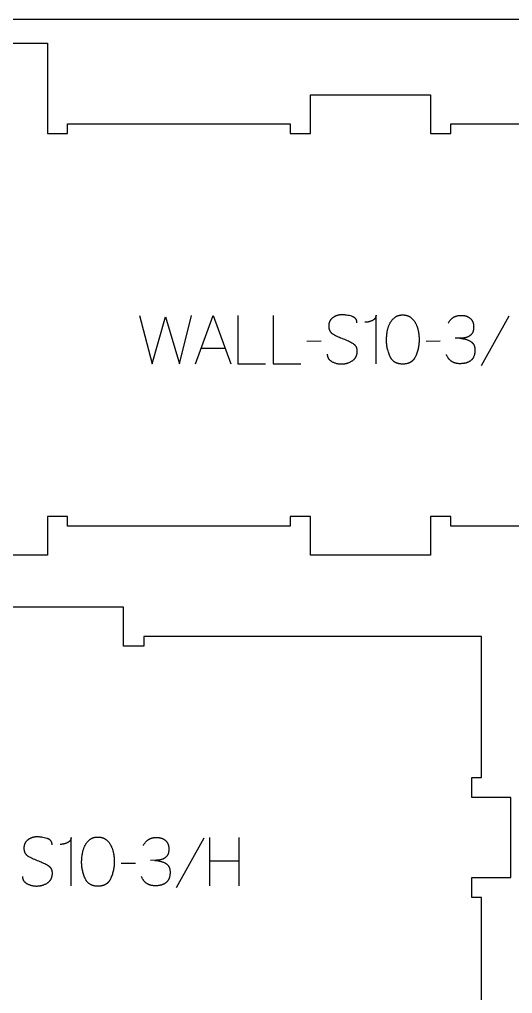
# Model space of a CAD drawing. Extents: x -13885 to -10701, y -10461 to -4867.
# Drawn here: x -12221 to -11915, y -7495 to -6891 of the extents above; entities that cross this region are included whole.
import ezdxf

# ---------------------------------------------------------------- set-up
doc = ezdxf.new("R2010")
doc.units = 0
for name, color, linetype in [('0_SHEET_SPRUCEPLY_2440X122', 1, 'CONTINUOUS'), ('1_ANYTOOL_1MMDEEP_LABELS_S', 2, 'CONTINUOUS'), ('4_ANYTOOL_CUTTHROUGH_OUTSI', 5, 'CONTINUOUS')]:
    doc.layers.add(name, color=color, linetype=linetype)

msp = doc.modelspace()

# ---------------------------------------------------------------- linework, layer by layer
at = {"layer": '0_SHEET_SPRUCEPLY_2440X122'}
msp.add_lwpolyline([(-13513.11, -6891.21), (-13513.11, -8111.21), (-11073.11, -8111.21), (-11073.11, -6891.21)], close=True, dxfattribs=at)
at = {"layer": '1_ANYTOOL_1MMDEEP_LABELS_S'}
for points in [[(-12146.23, -7074.75), (-12138.51, -7104.75), (-12130.07, -7075.65), (-12121.59, -7104.75), (-12114.09, -7074.75)], [(-12111.51, -7104.75), (-12100.63, -7074.75), (-12089.57, -7104.75)], [(-12085.29, -7074.75), (-12085.29, -7104.75), (-12068.19, -7104.75)], [(-12063.47, -7074.75), (-12063.47, -7104.75), (-12046.37, -7104.75)], [(-12011.49, -7079.34), (-12011.49, -7079.15), (-12011.49, -7079.06), (-12011.5, -7078.97), (-12011.51, -7078.88), (-12011.51, -7078.79), (-12011.52, -7078.7), (-12011.54, -7078.61), (-12011.55, -7078.52), (-12011.57, -7078.44), (-12011.58, -7078.35), (-12011.6, -7078.27), (-12011.62, -7078.19), (-12011.64, -7078.11), (-12011.67, -7078.03), (-12011.69, -7077.95), (-12011.72, -7077.87), (-12011.74, -7077.79), (-12011.77, -7077.72), (-12011.81, -7077.64), (-12011.84, -7077.57), (-12011.87, -7077.49), (-12011.91, -7077.42), (-12011.95, -7077.35), (-12011.99, -7077.28), (-12012.03, -7077.21), (-12012.07, -7077.14), (-12012.11, -7077.08), (-12012.16, -7077.01), (-12012.21, -7076.95), (-12012.25, -7076.88), (-12012.3, -7076.82), (-12012.36, -7076.76), (-12012.41, -7076.7), (-12012.47, -7076.64), (-12012.52, -7076.58), (-12012.58, -7076.52), (-12012.64, -7076.47), (-12012.7, -7076.41), (-12012.77, -7076.36), (-12012.83, -7076.3), (-12012.9, -7076.25), (-12012.97, -7076.2), (-12013.03, -7076.15), (-12013.11, -7076.1), (-12013.18, -7076.05), (-12013.25, -7076), (-12013.33, -7075.96), (-12013.41, -7075.91), (-12013.49, -7075.87), (-12013.57, -7075.82), (-12013.65, -7075.78), (-12013.82, -7075.7), (-12014, -7075.62), (-12014.18, -7075.55), (-12014.37, -7075.48), (-12014.56, -7075.41), (-12014.76, -7075.35), (-12015.58, -7075.13), (-12016.37, -7074.94), (-12017.16, -7074.78), (-12017.93, -7074.65), (-12018.31, -7074.59), (-12018.69, -7074.54), (-12019.06, -7074.5), (-12019.43, -7074.47), (-12019.79, -7074.44), (-12020.16, -7074.42), (-12020.52, -7074.41), (-12020.87, -7074.41), (-12021.07, -7074.41), (-12021.26, -7074.42), (-12021.45, -7074.43), (-12021.64, -7074.44), (-12021.83, -7074.45), (-12022.02, -7074.47), (-12022.21, -7074.5), (-12022.39, -7074.52), (-12022.58, -7074.55), (-12022.76, -7074.59), (-12022.95, -7074.62), (-12023.13, -7074.67), (-12023.31, -7074.71), (-12023.49, -7074.76), (-12023.66, -7074.81), (-12023.84, -7074.87), (-12024.01, -7074.92), (-12024.19, -7074.99), (-12024.36, -7075.05), (-12024.53, -7075.12), (-12024.7, -7075.19), (-12024.87, -7075.27), (-12025.04, -7075.35), (-12025.2, -7075.43), (-12025.37, -7075.52), (-12025.53, -7075.61), (-12025.69, -7075.71), (-12025.85, -7075.8), (-12026.01, -7075.91), (-12026.17, -7076.01), (-12026.33, -7076.12), (-12026.49, -7076.23), (-12026.64, -7076.35), (-12026.79, -7076.46), (-12026.93, -7076.59), (-12027.07, -7076.71), (-12027.2, -7076.84), (-12027.33, -7076.97), (-12027.45, -7077.1), (-12027.57, -7077.24), (-12027.69, -7077.38), (-12027.8, -7077.52), (-12027.9, -7077.67), (-12028, -7077.82), (-12028.09, -7077.97), (-12028.18, -7078.12), (-12028.27, -7078.28), (-12028.35, -7078.44), (-12028.42, -7078.61), (-12028.5, -7078.78), (-12028.56, -7078.95), (-12028.62, -7079.12), (-12028.68, -7079.3), (-12028.73, -7079.47), (-12028.77, -7079.66), (-12028.82, -7079.84), (-12028.85, -7080.03), (-12028.88, -7080.22), (-12028.91, -7080.42), (-12028.93, -7080.62), (-12028.95, -7080.82), (-12028.96, -7081.02), (-12028.97, -7081.23), (-12028.97, -7081.44), (-12028.97, -7081.65), (-12028.96, -7081.86), (-12028.95, -7082.07), (-12028.93, -7082.28), (-12028.9, -7082.48), (-12028.87, -7082.67), (-12028.84, -7082.87), (-12028.79, -7083.06), (-12028.75, -7083.24), (-12028.69, -7083.42), (-12028.64, -7083.6), (-12028.57, -7083.78), (-12028.54, -7083.86), (-12028.5, -7083.95), (-12028.47, -7084.03), (-12028.43, -7084.11), (-12028.39, -7084.2), (-12028.35, -7084.28), (-12028.31, -7084.36), (-12028.26, -7084.44), (-12028.22, -7084.52), (-12028.17, -7084.59), (-12028.12, -7084.67), (-12028.08, -7084.75), (-12028.03, -7084.82), (-12027.97, -7084.9), (-12027.92, -7084.97), (-12027.87, -7085.04), (-12027.81, -7085.11), (-12027.75, -7085.18), (-12027.69, -7085.25), (-12027.63, -7085.32), (-12027.57, -7085.39), (-12027.51, -7085.45), (-12027.45, -7085.52), (-12027.38, -7085.58), (-12027.24, -7085.71), (-12027.1, -7085.83), (-12026.96, -7085.95), (-12026.81, -7086.07), (-12026.65, -7086.18), (-12026.48, -7086.29), (-12026.32, -7086.39), (-12026.14, -7086.5), (-12025.43, -7086.89), (-12024.7, -7087.27), (-12023.95, -7087.63), (-12023.19, -7087.99), (-12022.41, -7088.34), (-12021.61, -7088.67), (-12020.8, -7088.99), (-12019.97, -7089.3), (-12019.15, -7089.62), (-12018.34, -7089.94), (-12017.55, -7090.29), (-12016.79, -7090.65), (-12016.04, -7091.02), (-12015.32, -7091.41), (-12014.61, -7091.82), (-12013.93, -7092.24), (-12013.76, -7092.35), (-12013.6, -7092.46), (-12013.45, -7092.58), (-12013.37, -7092.64), (-12013.3, -7092.7), (-12013.23, -7092.76), (-12013.16, -7092.82), (-12013.09, -7092.89), (-12013.02, -7092.95), (-12012.95, -7093.02), (-12012.89, -7093.08), (-12012.83, -7093.15), (-12012.77, -7093.22), (-12012.71, -7093.29), (-12012.65, -7093.36), (-12012.59, -7093.43), (-12012.53, -7093.51), (-12012.48, -7093.58), (-12012.43, -7093.65), (-12012.37, -7093.73), (-12012.32, -7093.81), (-12012.28, -7093.88), (-12012.23, -7093.96), (-12012.18, -7094.04), (-12012.14, -7094.12), (-12012.1, -7094.21), (-12012.06, -7094.29), (-12012.02, -7094.37), (-12011.98, -7094.46), (-12011.94, -7094.54), (-12011.91, -7094.63), (-12011.87, -7094.72), (-12011.84, -7094.8), (-12011.81, -7094.89), (-12011.78, -7094.98), (-12011.75, -7095.08), (-12011.72, -7095.17), (-12011.68, -7095.36), (-12011.63, -7095.55), (-12011.6, -7095.74), (-12011.57, -7095.94), (-12011.54, -7096.15), (-12011.52, -7096.35), (-12011.51, -7096.57), (-12011.5, -7096.78), (-12011.5, -7097), (-12011.5, -7097.22), (-12011.51, -7097.45), (-12011.53, -7097.68), (-12011.55, -7097.91), (-12011.58, -7098.14), (-12011.61, -7098.36), (-12011.64, -7098.58), (-12011.68, -7098.8), (-12011.73, -7099.01), (-12011.78, -7099.22), (-12011.84, -7099.43), (-12011.9, -7099.63), (-12011.97, -7099.83), (-12012.04, -7100.02), (-12012.11, -7100.21), (-12012.2, -7100.4), (-12012.28, -7100.58), (-12012.37, -7100.76), (-12012.47, -7100.93), (-12012.57, -7101.1), (-12012.68, -7101.27), (-12012.79, -7101.44), (-12012.91, -7101.6), (-12013.03, -7101.75), (-12013.16, -7101.91), (-12013.29, -7102.06), (-12013.42, -7102.2), (-12013.57, -7102.34), (-12013.71, -7102.48), (-12013.86, -7102.62), (-12014.02, -7102.75), (-12014.18, -7102.87), (-12014.35, -7103), (-12014.52, -7103.12), (-12014.7, -7103.23), (-12015.06, -7103.45), (-12015.42, -7103.66), (-12015.79, -7103.85), (-12016.16, -7104.03), (-12016.54, -7104.2), (-12016.92, -7104.35), (-12017.11, -7104.42), (-12017.3, -7104.48), (-12017.49, -7104.55), (-12017.68, -7104.61), (-12017.88, -7104.66), (-12018.07, -7104.72), (-12018.27, -7104.77), (-12018.46, -7104.81), (-12018.66, -7104.86), (-12018.86, -7104.89), (-12019.06, -7104.93), (-12019.26, -7104.96), (-12019.46, -7104.99), (-12019.66, -7105.02), (-12020.07, -7105.06), (-12020.48, -7105.08), (-12020.89, -7105.1), (-12021.31, -7105.09), (-12021.71, -7105.08), (-12022.12, -7105.05), (-12022.52, -7105.02), (-12022.91, -7104.96), (-12023.3, -7104.9), (-12023.69, -7104.82), (-12024.07, -7104.73), (-12024.45, -7104.63), (-12024.82, -7104.51), (-12025.19, -7104.38), (-12025.55, -7104.24), (-12025.91, -7104.09), (-12026.26, -7103.92), (-12026.61, -7103.74), (-12026.96, -7103.55), (-12027.13, -7103.45), (-12027.29, -7103.35), (-12027.45, -7103.24), (-12027.6, -7103.13), (-12027.75, -7103.02), (-12027.89, -7102.91), (-12028.03, -7102.79), (-12028.16, -7102.67), (-12028.28, -7102.54), (-12028.4, -7102.42), (-12028.52, -7102.29), (-12028.63, -7102.15), (-12028.68, -7102.08), (-12028.73, -7102.02), (-12028.78, -7101.95), (-12028.83, -7101.88), (-12028.88, -7101.81), (-12028.93, -7101.74), (-12028.97, -7101.66), (-12029.01, -7101.59), (-12029.06, -7101.52), (-12029.1, -7101.44), (-12029.14, -7101.37), (-12029.17, -7101.29), (-12029.21, -7101.22), (-12029.25, -7101.14), (-12029.28, -7101.06), (-12029.31, -7100.98), (-12029.35, -7100.91), (-12029.38, -7100.83), (-12029.4, -7100.74), (-12029.43, -7100.66), (-12029.48, -7100.5), (-12029.53, -7100.33), (-12029.57, -7100.16), (-12029.6, -7099.99), (-12029.63, -7099.81), (-12029.66, -7099.63), (-12029.68, -7099.45), (-12029.69, -7099.26), (-12029.7, -7099.07), (-12029.7, -7098.88)], [(-11999.61, -7104.75), (-11999.61, -7074.71), (-11999.63, -7074.86), (-11999.66, -7075.01), (-11999.69, -7075.15), (-11999.72, -7075.3), (-11999.76, -7075.44), (-11999.8, -7075.57), (-11999.84, -7075.71), (-11999.89, -7075.84), (-11999.94, -7075.97), (-12000, -7076.09), (-12000.03, -7076.15), (-12000.06, -7076.21), (-12000.09, -7076.27), (-12000.12, -7076.33), (-12000.16, -7076.39), (-12000.19, -7076.45), (-12000.23, -7076.51), (-12000.26, -7076.56), (-12000.3, -7076.62), (-12000.34, -7076.68), (-12000.38, -7076.73), (-12000.42, -7076.78), (-12000.46, -7076.84), (-12000.5, -7076.89), (-12000.54, -7076.94), (-12000.59, -7076.99), (-12000.63, -7077.04), (-12000.68, -7077.09), (-12000.73, -7077.14), (-12000.78, -7077.19), (-12000.82, -7077.23), (-12000.87, -7077.28), (-12000.98, -7077.37), (-12001.09, -7077.46), (-12001.2, -7077.54), (-12001.31, -7077.62), (-12001.43, -7077.7), (-12001.55, -7077.78), (-12001.68, -7077.85), (-12001.81, -7077.92), (-12001.95, -7077.99), (-12002.09, -7078.06), (-12002.23, -7078.12), (-12002.52, -7078.23), (-12002.8, -7078.34), (-12003.09, -7078.44), (-12003.37, -7078.54), (-12003.65, -7078.63), (-12003.93, -7078.7), (-12004.2, -7078.78), (-12004.48, -7078.84), (-12004.75, -7078.9), (-12005.02, -7078.95), (-12005.29, -7078.99), (-12005.55, -7079.02), (-12005.82, -7079.05), (-12006.08, -7079.07), (-12006.34, -7079.08), (-12006.6, -7079.08)], [(-11954.91, -7079.68), (-11954.76, -7079.38), (-11954.59, -7079.08), (-11954.42, -7078.8), (-11954.24, -7078.53), (-11954.06, -7078.26), (-11953.87, -7078.01), (-11953.67, -7077.76), (-11953.57, -7077.64), (-11953.47, -7077.52), (-11953.37, -7077.41), (-11953.26, -7077.3), (-11953.15, -7077.19), (-11953.05, -7077.08), (-11952.94, -7076.98), (-11952.82, -7076.88), (-11952.71, -7076.78), (-11952.6, -7076.68), (-11952.48, -7076.58), (-11952.36, -7076.49), (-11952.24, -7076.4), (-11952.12, -7076.31), (-11952, -7076.23), (-11951.88, -7076.14), (-11951.75, -7076.06), (-11951.62, -7075.98), (-11951.5, -7075.91), (-11951.37, -7075.84), (-11951.23, -7075.76), (-11951.1, -7075.7), (-11950.97, -7075.63), (-11950.83, -7075.57), (-11950.69, -7075.5), (-11950.55, -7075.45), (-11950.41, -7075.39), (-11950.27, -7075.33), (-11950.12, -7075.28), (-11949.98, -7075.23), (-11949.83, -7075.19), (-11949.68, -7075.14), (-11949.38, -7075.06), (-11949.07, -7074.99), (-11948.75, -7074.93), (-11948.43, -7074.87), (-11948.1, -7074.83), (-11947.77, -7074.8), (-11947.43, -7074.77), (-11947.08, -7074.76), (-11946.73, -7074.75), (-11946.52, -7074.75), (-11946.31, -7074.76), (-11946.1, -7074.77), (-11945.9, -7074.78), (-11945.7, -7074.8), (-11945.5, -7074.82), (-11945.31, -7074.84), (-11945.11, -7074.87), (-11944.92, -7074.9), (-11944.74, -7074.94), (-11944.55, -7074.98), (-11944.37, -7075.02), (-11944.19, -7075.06), (-11944.01, -7075.11), (-11943.83, -7075.17), (-11943.66, -7075.22), (-11943.49, -7075.28), (-11943.32, -7075.35), (-11943.15, -7075.42), (-11942.99, -7075.49), (-11942.83, -7075.56), (-11942.67, -7075.64), (-11942.51, -7075.73), (-11942.36, -7075.81), (-11942.21, -7075.9), (-11942.06, -7076), (-11941.91, -7076.1), (-11941.77, -7076.2), (-11941.63, -7076.3), (-11941.49, -7076.41), (-11941.35, -7076.52), (-11941.22, -7076.64), (-11941.09, -7076.76), (-11940.96, -7076.88), (-11940.84, -7077.01), (-11940.72, -7077.13), (-11940.61, -7077.27), (-11940.5, -7077.4), (-11940.4, -7077.54), (-11940.3, -7077.68), (-11940.2, -7077.82), (-11940.11, -7077.97), (-11940.02, -7078.12), (-11939.93, -7078.28), (-11939.85, -7078.43), (-11939.78, -7078.59), (-11939.71, -7078.75), (-11939.64, -7078.92), (-11939.58, -7079.09), (-11939.52, -7079.26), (-11939.46, -7079.44), (-11939.41, -7079.61), (-11939.37, -7079.8), (-11939.33, -7079.98), (-11939.29, -7080.17), (-11939.26, -7080.36), (-11939.23, -7080.55), (-11939.2, -7080.75), (-11939.18, -7080.95), (-11939.17, -7081.15), (-11939.15, -7081.36), (-11939.15, -7081.57), (-11939.14, -7081.78), (-11939.15, -7082.34), (-11939.16, -7082.67), (-11939.18, -7082.99), (-11939.21, -7083.31), (-11939.26, -7083.61), (-11939.28, -7083.75), (-11939.31, -7083.9), (-11939.33, -7084.04), (-11939.36, -7084.18), (-11939.4, -7084.32), (-11939.43, -7084.45), (-11939.47, -7084.58), (-11939.51, -7084.71), (-11939.55, -7084.84), (-11939.59, -7084.96), (-11939.64, -7085.08), (-11939.69, -7085.2), (-11939.74, -7085.31), (-11939.79, -7085.43), (-11939.85, -7085.54), (-11939.91, -7085.65), (-11939.97, -7085.75), (-11940.03, -7085.85), (-11940.09, -7085.95), (-11940.16, -7086.05), (-11940.23, -7086.15), (-11940.3, -7086.24), (-11940.45, -7086.42), (-11940.6, -7086.59), (-11940.75, -7086.75), (-11940.91, -7086.91), (-11940.99, -7086.99), (-11941.08, -7087.07), (-11941.16, -7087.14), (-11941.25, -7087.21), (-11941.33, -7087.28), (-11941.42, -7087.35), (-11941.51, -7087.42), (-11941.6, -7087.48), (-11941.69, -7087.54), (-11941.78, -7087.61), (-11941.87, -7087.67), (-11941.96, -7087.72), (-11942.06, -7087.78), (-11942.15, -7087.84), (-11942.25, -7087.89), (-11942.35, -7087.94), (-11942.45, -7087.99), (-11942.55, -7088.04), (-11942.65, -7088.09), (-11942.75, -7088.13), (-11942.85, -7088.18), (-11942.96, -7088.22), (-11943.17, -7088.3), (-11943.39, -7088.37), (-11943.6, -7088.44), (-11943.82, -7088.5), (-11944.05, -7088.56), (-11944.27, -7088.62), (-11944.5, -7088.67), (-11944.72, -7088.71), (-11944.95, -7088.76), (-11945.19, -7088.79), (-11945.42, -7088.83), (-11945.66, -7088.86), (-11945.9, -7088.88), (-11946.14, -7088.9), (-11946.38, -7088.92), (-11946.63, -7088.93), (-11946.88, -7088.94), (-11950.59, -7088.98)], [(-11917.37, -7075.22), (-11934.56, -7106)], [(-12033.73, -7090.87), (-12042.51, -7090.95)], [(-11959.89, -7090.87), (-11968.67, -7090.95)], [(-11947.8, -7088.98), (-11947.36, -7089.01), (-11946.93, -7089.05), (-11946.5, -7089.09), (-11946.08, -7089.15), (-11945.66, -7089.22), (-11945.24, -7089.31), (-11944.83, -7089.4), (-11944.42, -7089.5), (-11944.02, -7089.61), (-11943.62, -7089.74), (-11943.23, -7089.88), (-11942.84, -7090.02), (-11942.46, -7090.18), (-11942.08, -7090.35), (-11941.7, -7090.53), (-11941.33, -7090.72), (-11941.15, -7090.82), (-11940.97, -7090.92), (-11940.88, -7090.98), (-11940.8, -7091.03), (-11940.72, -7091.09), (-11940.63, -7091.15), (-11940.55, -7091.21), (-11940.48, -7091.27), (-11940.4, -7091.33), (-11940.32, -7091.39), (-11940.25, -7091.45), (-11940.18, -7091.52), (-11940.1, -7091.59), (-11940.03, -7091.65), (-11939.97, -7091.72), (-11939.9, -7091.79), (-11939.83, -7091.86), (-11939.77, -7091.94), (-11939.71, -7092.01), (-11939.64, -7092.08), (-11939.58, -7092.16), (-11939.53, -7092.24), (-11939.47, -7092.31), (-11939.41, -7092.39), (-11939.36, -7092.48), (-11939.31, -7092.56), (-11939.26, -7092.64), (-11939.21, -7092.72), (-11939.16, -7092.81), (-11939.11, -7092.9), (-11939.06, -7092.99), (-11939.02, -7093.07), (-11938.98, -7093.16), (-11938.94, -7093.26), (-11938.9, -7093.35), (-11938.86, -7093.44), (-11938.79, -7093.63), (-11938.72, -7093.83), (-11938.66, -7094.03), (-11938.6, -7094.24), (-11938.56, -7094.45), (-11938.51, -7094.67), (-11938.47, -7094.89), (-11938.44, -7095.11), (-11938.42, -7095.34), (-11938.4, -7095.58), (-11938.38, -7095.82), (-11938.37, -7096.06), (-11938.37, -7096.31), (-11938.37, -7096.59), (-11938.38, -7096.86), (-11938.39, -7097.13), (-11938.41, -7097.4), (-11938.43, -7097.65), (-11938.46, -7097.91), (-11938.49, -7098.16), (-11938.53, -7098.4), (-11938.57, -7098.64), (-11938.61, -7098.88), (-11938.66, -7099.1), (-11938.72, -7099.33), (-11938.78, -7099.55), (-11938.85, -7099.76), (-11938.92, -7099.97), (-11938.99, -7100.18), (-11939.07, -7100.38), (-11939.16, -7100.57), (-11939.25, -7100.76), (-11939.34, -7100.95), (-11939.44, -7101.13), (-11939.55, -7101.3), (-11939.66, -7101.47), (-11939.77, -7101.64), (-11939.89, -7101.8), (-11940.01, -7101.95), (-11940.14, -7102.1), (-11940.21, -7102.18), (-11940.27, -7102.25), (-11940.34, -7102.32), (-11940.41, -7102.39), (-11940.48, -7102.46), (-11940.56, -7102.52), (-11940.63, -7102.59), (-11940.7, -7102.66), (-11940.86, -7102.78), (-11941.01, -7102.9), (-11941.17, -7103.02), (-11941.34, -7103.13), (-11941.51, -7103.24), (-11941.68, -7103.35), (-11941.85, -7103.45), (-11942.03, -7103.55), (-11942.21, -7103.64), (-11942.4, -7103.73), (-11942.59, -7103.82), (-11942.78, -7103.9), (-11942.97, -7103.98), (-11943.17, -7104.06), (-11943.38, -7104.13), (-11943.58, -7104.2), (-11943.79, -7104.26), (-11944.01, -7104.32), (-11944.22, -7104.38), (-11944.44, -7104.43), (-11944.67, -7104.48), (-11944.89, -7104.52), (-11945.13, -7104.56), (-11945.36, -7104.6), (-11945.6, -7104.63), (-11946.08, -7104.68), (-11946.58, -7104.72), (-11947.1, -7104.74), (-11947.63, -7104.75), (-11948.01, -7104.75), (-11948.38, -7104.73), (-11948.75, -7104.7), (-11949.11, -7104.66), (-11949.46, -7104.61), (-11949.63, -7104.58), (-11949.8, -7104.55), (-11949.97, -7104.52), (-11950.14, -7104.48), (-11950.3, -7104.44), (-11950.47, -7104.4), (-11950.63, -7104.35), (-11950.79, -7104.3), (-11950.94, -7104.25), (-11951.1, -7104.2), (-11951.25, -7104.14), (-11951.4, -7104.08), (-11951.55, -7104.02), (-11951.7, -7103.95), (-11951.85, -7103.88), (-11951.99, -7103.81), (-11952.13, -7103.74), (-11952.27, -7103.66), (-11952.41, -7103.58), (-11952.55, -7103.5), (-11952.68, -7103.42), (-11952.81, -7103.33), (-11952.94, -7103.24), (-11953.07, -7103.14), (-11953.2, -7103.05), (-11953.32, -7102.95), (-11953.45, -7102.85), (-11953.57, -7102.74), (-11953.69, -7102.64), (-11953.8, -7102.53), (-11953.92, -7102.41), (-11954.03, -7102.3), (-11954.14, -7102.18), (-11954.25, -7102.06), (-11954.36, -7101.93), (-11954.46, -7101.81), (-11954.57, -7101.68), (-11954.67, -7101.55), (-11954.77, -7101.41), (-11954.86, -7101.27), (-11954.96, -7101.13), (-11955.05, -7100.99), (-11955.15, -7100.84), (-11955.24, -7100.69), (-11955.41, -7100.39), (-11955.58, -7100.07), (-11955.73, -7099.74), (-11955.88, -7099.4), (-11956.03, -7099.05)], [(-12108.04, -7095.2), (-12093.13, -7095.2)], [(-12200.45, -7403.23), (-12200.45, -7403.04), (-12200.45, -7402.94), (-12200.46, -7402.85), (-12200.47, -7402.76), (-12200.48, -7402.67), (-12200.49, -7402.58), (-12200.5, -7402.5), (-12200.51, -7402.41), (-12200.53, -7402.33), (-12200.54, -7402.24), (-12200.56, -7402.16), (-12200.58, -7402.08), (-12200.6, -7401.99), (-12200.63, -7401.91), (-12200.65, -7401.84), (-12200.68, -7401.76), (-12200.71, -7401.68), (-12200.74, -7401.6), (-12200.77, -7401.53), (-12200.8, -7401.45), (-12200.83, -7401.38), (-12200.87, -7401.31), (-12200.91, -7401.24), (-12200.95, -7401.17), (-12200.99, -7401.1), (-12201.03, -7401.03), (-12201.07, -7400.96), (-12201.12, -7400.9), (-12201.17, -7400.83), (-12201.22, -7400.77), (-12201.27, -7400.71), (-12201.32, -7400.65), (-12201.37, -7400.59), (-12201.43, -7400.53), (-12201.48, -7400.47), (-12201.54, -7400.41), (-12201.6, -7400.35), (-12201.66, -7400.3), (-12201.73, -7400.24), (-12201.79, -7400.19), (-12201.86, -7400.14), (-12201.93, -7400.08), (-12202, -7400.03), (-12202.07, -7399.98), (-12202.14, -7399.94), (-12202.21, -7399.89), (-12202.29, -7399.84), (-12202.37, -7399.8), (-12202.45, -7399.75), (-12202.53, -7399.71), (-12202.61, -7399.67), (-12202.78, -7399.59), (-12202.96, -7399.51), (-12203.14, -7399.43), (-12203.33, -7399.37), (-12203.52, -7399.3), (-12203.72, -7399.24), (-12204.54, -7399.02), (-12205.34, -7398.83), (-12206.12, -7398.67), (-12206.89, -7398.53), (-12207.27, -7398.48), (-12207.65, -7398.43), (-12208.02, -7398.39), (-12208.39, -7398.36), (-12208.76, -7398.33), (-12209.12, -7398.31), (-12209.48, -7398.3), (-12209.83, -7398.3), (-12210.03, -7398.3), (-12210.22, -7398.3), (-12210.41, -7398.31), (-12210.6, -7398.33), (-12210.79, -7398.34), (-12210.98, -7398.36), (-12211.17, -7398.38), (-12211.36, -7398.41), (-12211.54, -7398.44), (-12211.72, -7398.47), (-12211.91, -7398.51), (-12212.09, -7398.55), (-12212.27, -7398.6), (-12212.45, -7398.65), (-12212.62, -7398.7), (-12212.8, -7398.75), (-12212.97, -7398.81), (-12213.15, -7398.87), (-12213.32, -7398.94), (-12213.49, -7399.01), (-12213.66, -7399.08), (-12213.83, -7399.16), (-12214, -7399.24), (-12214.16, -7399.32), (-12214.33, -7399.41), (-12214.49, -7399.5), (-12214.65, -7399.59), (-12214.81, -7399.69), (-12214.97, -7399.79), (-12215.13, -7399.9), (-12215.29, -7400.01), (-12215.45, -7400.12), (-12215.6, -7400.23), (-12215.75, -7400.35), (-12215.89, -7400.47), (-12216.03, -7400.6), (-12216.16, -7400.73), (-12216.29, -7400.86), (-12216.41, -7400.99), (-12216.53, -7401.13), (-12216.65, -7401.27), (-12216.76, -7401.41), (-12216.86, -7401.56), (-12216.96, -7401.7), (-12217.06, -7401.86), (-12217.15, -7402.01), (-12217.23, -7402.17), (-12217.31, -7402.33), (-12217.39, -7402.49), (-12217.46, -7402.66), (-12217.52, -7402.83), (-12217.58, -7403.01), (-12217.64, -7403.18), (-12217.69, -7403.36), (-12217.74, -7403.54), (-12217.78, -7403.73), (-12217.81, -7403.92), (-12217.84, -7404.11), (-12217.87, -7404.31), (-12217.89, -7404.5), (-12217.91, -7404.7), (-12217.92, -7404.91), (-12217.93, -7405.12), (-12217.93, -7405.33), (-12217.93, -7405.54), (-12217.92, -7405.75), (-12217.91, -7405.96), (-12217.89, -7406.16), (-12217.86, -7406.36), (-12217.83, -7406.56), (-12217.8, -7406.75), (-12217.76, -7406.94), (-12217.71, -7407.13), (-12217.66, -7407.31), (-12217.6, -7407.49), (-12217.53, -7407.66), (-12217.5, -7407.75), (-12217.47, -7407.83), (-12217.43, -7407.92), (-12217.39, -7408), (-12217.35, -7408.08), (-12217.31, -7408.17), (-12217.27, -7408.25), (-12217.22, -7408.33), (-12217.18, -7408.4), (-12217.13, -7408.48), (-12217.09, -7408.56), (-12217.04, -7408.63), (-12216.99, -7408.71), (-12216.93, -7408.78), (-12216.88, -7408.86), (-12216.83, -7408.93), (-12216.77, -7409), (-12216.71, -7409.07), (-12216.66, -7409.14), (-12216.6, -7409.21), (-12216.53, -7409.27), (-12216.47, -7409.34), (-12216.41, -7409.41), (-12216.34, -7409.47), (-12216.21, -7409.6), (-12216.06, -7409.72), (-12215.92, -7409.84), (-12215.77, -7409.96), (-12215.61, -7410.07), (-12215.45, -7410.18), (-12215.28, -7410.28), (-12215.1, -7410.38), (-12214.39, -7410.77), (-12213.66, -7411.15), (-12212.91, -7411.52), (-12212.15, -7411.88), (-12211.37, -7412.22), (-12210.57, -7412.56), (-12209.76, -7412.88), (-12208.93, -7413.19), (-12208.11, -7413.5), (-12207.3, -7413.83), (-12206.52, -7414.18), (-12205.75, -7414.53), (-12205, -7414.91), (-12204.28, -7415.3), (-12203.57, -7415.7), (-12202.89, -7416.13), (-12202.72, -7416.23), (-12202.56, -7416.35), (-12202.41, -7416.46), (-12202.33, -7416.52), (-12202.26, -7416.59), (-12202.19, -7416.65), (-12202.12, -7416.71), (-12202.05, -7416.77), (-12201.98, -7416.84), (-12201.92, -7416.9), (-12201.85, -7416.97), (-12201.79, -7417.04), (-12201.73, -7417.11), (-12201.67, -7417.18), (-12201.61, -7417.25), (-12201.55, -7417.32), (-12201.49, -7417.39), (-12201.44, -7417.47), (-12201.39, -7417.54), (-12201.34, -7417.62), (-12201.29, -7417.69), (-12201.24, -7417.77), (-12201.19, -7417.85), (-12201.15, -7417.93), (-12201.1, -7418.01), (-12201.06, -7418.09), (-12201.02, -7418.18), (-12200.98, -7418.26), (-12200.94, -7418.34), (-12200.9, -7418.43), (-12200.87, -7418.52), (-12200.83, -7418.6), (-12200.8, -7418.69), (-12200.77, -7418.78), (-12200.74, -7418.87), (-12200.71, -7418.96), (-12200.69, -7419.06), (-12200.64, -7419.24), (-12200.59, -7419.43), (-12200.56, -7419.63), (-12200.53, -7419.83), (-12200.5, -7420.03), (-12200.48, -7420.24), (-12200.47, -7420.45), (-12200.46, -7420.67), (-12200.46, -7420.89), (-12200.46, -7421.11), (-12200.47, -7421.34), (-12200.49, -7421.57), (-12200.51, -7421.8), (-12200.54, -7422.03), (-12200.57, -7422.25), (-12200.6, -7422.47), (-12200.65, -7422.69), (-12200.69, -7422.9), (-12200.74, -7423.11), (-12200.8, -7423.31), (-12200.86, -7423.51), (-12200.93, -7423.71), (-12201, -7423.91), (-12201.08, -7424.1), (-12201.16, -7424.28), (-12201.24, -7424.47), (-12201.34, -7424.64), (-12201.43, -7424.82), (-12201.53, -7424.99), (-12201.64, -7425.16), (-12201.75, -7425.32), (-12201.87, -7425.48), (-12201.99, -7425.64), (-12202.12, -7425.79), (-12202.25, -7425.94), (-12202.39, -7426.09), (-12202.53, -7426.23), (-12202.67, -7426.37), (-12202.83, -7426.5), (-12202.98, -7426.63), (-12203.14, -7426.76), (-12203.31, -7426.88), (-12203.48, -7427), (-12203.66, -7427.12), (-12204.02, -7427.34), (-12204.39, -7427.55), (-12204.75, -7427.74), (-12205.12, -7427.92), (-12205.5, -7428.08), (-12205.88, -7428.23), (-12206.07, -7428.3), (-12206.26, -7428.37), (-12206.45, -7428.44), (-12206.64, -7428.5), (-12206.84, -7428.55), (-12207.03, -7428.6), (-12207.23, -7428.65), (-12207.43, -7428.7), (-12207.62, -7428.74), (-12207.82, -7428.78), (-12208.02, -7428.82), (-12208.22, -7428.85), (-12208.42, -7428.88), (-12208.62, -7428.9), (-12209.03, -7428.94), (-12209.44, -7428.97), (-12209.85, -7428.98), (-12210.27, -7428.98), (-12210.67, -7428.97), (-12211.08, -7428.94), (-12211.48, -7428.9), (-12211.87, -7428.85), (-12212.26, -7428.79), (-12212.65, -7428.71), (-12213.03, -7428.62), (-12213.41, -7428.52), (-12213.78, -7428.4), (-12214.15, -7428.27), (-12214.51, -7428.13), (-12214.87, -7427.98), (-12215.22, -7427.81), (-12215.57, -7427.63), (-12215.92, -7427.44), (-12216.09, -7427.34), (-12216.25, -7427.24), (-12216.41, -7427.13), (-12216.56, -7427.02), (-12216.71, -7426.91), (-12216.85, -7426.79), (-12216.99, -7426.67), (-12217.12, -7426.55), (-12217.24, -7426.43), (-12217.36, -7426.3), (-12217.48, -7426.17), (-12217.59, -7426.04), (-12217.64, -7425.97), (-12217.69, -7425.9), (-12217.74, -7425.83), (-12217.79, -7425.77), (-12217.84, -7425.69), (-12217.89, -7425.62), (-12217.93, -7425.55), (-12217.97, -7425.48), (-12218.02, -7425.41), (-12218.06, -7425.33), (-12218.1, -7425.26), (-12218.14, -7425.18), (-12218.17, -7425.1), (-12218.21, -7425.03), (-12218.24, -7424.95), (-12218.27, -7424.87), (-12218.31, -7424.79), (-12218.34, -7424.71), (-12218.37, -7424.63), (-12218.39, -7424.55), (-12218.44, -7424.39), (-12218.49, -7424.22), (-12218.53, -7424.05), (-12218.56, -7423.87), (-12218.59, -7423.7), (-12218.62, -7423.52), (-12218.64, -7423.33), (-12218.65, -7423.15), (-12218.66, -7422.96), (-12218.66, -7422.77)], [(-12188.57, -7428.64), (-12188.57, -7398.6), (-12188.6, -7398.75), (-12188.62, -7398.9), (-12188.65, -7399.04), (-12188.68, -7399.18), (-12188.72, -7399.32), (-12188.76, -7399.46), (-12188.8, -7399.59), (-12188.85, -7399.73), (-12188.9, -7399.85), (-12188.96, -7399.98), (-12188.99, -7400.04), (-12189.02, -7400.1), (-12189.05, -7400.16), (-12189.08, -7400.22), (-12189.12, -7400.28), (-12189.15, -7400.34), (-12189.19, -7400.39), (-12189.22, -7400.45), (-12189.26, -7400.51), (-12189.3, -7400.56), (-12189.34, -7400.62), (-12189.38, -7400.67), (-12189.42, -7400.72), (-12189.46, -7400.78), (-12189.51, -7400.83), (-12189.55, -7400.88), (-12189.6, -7400.93), (-12189.64, -7400.98), (-12189.69, -7401.02), (-12189.74, -7401.07), (-12189.79, -7401.12), (-12189.84, -7401.17), (-12189.94, -7401.26), (-12190.05, -7401.34), (-12190.16, -7401.43), (-12190.27, -7401.51), (-12190.39, -7401.59), (-12190.52, -7401.67), (-12190.64, -7401.74), (-12190.77, -7401.81), (-12190.91, -7401.88), (-12191.05, -7401.94), (-12191.19, -7402), (-12191.48, -7402.12), (-12191.76, -7402.23), (-12192.05, -7402.33), (-12192.33, -7402.43), (-12192.61, -7402.51), (-12192.89, -7402.59), (-12193.17, -7402.66), (-12193.44, -7402.73), (-12193.71, -7402.78), (-12193.98, -7402.83), (-12194.25, -7402.87), (-12194.52, -7402.91), (-12194.78, -7402.93), (-12195.04, -7402.95), (-12195.3, -7402.96), (-12195.56, -7402.97)], [(-12143.87, -7403.57), (-12143.72, -7403.27), (-12143.55, -7402.97), (-12143.38, -7402.69), (-12143.2, -7402.41), (-12143.02, -7402.15), (-12142.83, -7401.89), (-12142.63, -7401.65), (-12142.53, -7401.53), (-12142.43, -7401.41), (-12142.33, -7401.3), (-12142.22, -7401.19), (-12142.12, -7401.08), (-12142.01, -7400.97), (-12141.9, -7400.86), (-12141.79, -7400.76), (-12141.67, -7400.66), (-12141.56, -7400.56), (-12141.44, -7400.47), (-12141.32, -7400.38), (-12141.21, -7400.29), (-12141.08, -7400.2), (-12140.96, -7400.11), (-12140.84, -7400.03), (-12140.71, -7399.95), (-12140.59, -7399.87), (-12140.46, -7399.8), (-12140.33, -7399.72), (-12140.19, -7399.65), (-12140.06, -7399.58), (-12139.93, -7399.52), (-12139.79, -7399.45), (-12139.65, -7399.39), (-12139.51, -7399.33), (-12139.37, -7399.28), (-12139.23, -7399.22), (-12139.08, -7399.17), (-12138.94, -7399.12), (-12138.79, -7399.07), (-12138.64, -7399.03), (-12138.34, -7398.95), (-12138.03, -7398.88), (-12137.71, -7398.81), (-12137.39, -7398.76), (-12137.06, -7398.72), (-12136.73, -7398.68), (-12136.39, -7398.66), (-12136.04, -7398.64), (-12135.69, -7398.64), (-12135.48, -7398.64), (-12135.27, -7398.65), (-12135.07, -7398.66), (-12134.86, -7398.67), (-12134.66, -7398.69), (-12134.46, -7398.71), (-12134.27, -7398.73), (-12134.08, -7398.76), (-12133.88, -7398.79), (-12133.7, -7398.82), (-12133.51, -7398.86), (-12133.33, -7398.9), (-12133.15, -7398.95), (-12132.97, -7399), (-12132.79, -7399.05), (-12132.62, -7399.11), (-12132.45, -7399.17), (-12132.28, -7399.24), (-12132.11, -7399.3), (-12131.95, -7399.38), (-12131.79, -7399.45), (-12131.63, -7399.53), (-12131.48, -7399.61), (-12131.32, -7399.7), (-12131.17, -7399.79), (-12131.02, -7399.88), (-12130.88, -7399.98), (-12130.73, -7400.08), (-12130.59, -7400.19), (-12130.45, -7400.3), (-12130.32, -7400.41), (-12130.18, -7400.53), (-12130.05, -7400.64), (-12129.93, -7400.77), (-12129.8, -7400.89), (-12129.69, -7401.02), (-12129.57, -7401.15), (-12129.46, -7401.29), (-12129.36, -7401.43), (-12129.26, -7401.57), (-12129.16, -7401.71), (-12129.07, -7401.86), (-12128.98, -7402.01), (-12128.9, -7402.16), (-12128.82, -7402.32), (-12128.74, -7402.48), (-12128.67, -7402.64), (-12128.6, -7402.81), (-12128.54, -7402.98), (-12128.48, -7403.15), (-12128.43, -7403.32), (-12128.38, -7403.5), (-12128.33, -7403.68), (-12128.29, -7403.87), (-12128.25, -7404.06), (-12128.22, -7404.25), (-12128.19, -7404.44), (-12128.16, -7404.64), (-12128.14, -7404.84), (-12128.13, -7405.04), (-12128.11, -7405.25), (-12128.11, -7405.45), (-12128.1, -7405.67), (-12128.11, -7406.23), (-12128.12, -7406.56), (-12128.14, -7406.88), (-12128.18, -7407.19), (-12128.22, -7407.49), (-12128.24, -7407.64), (-12128.27, -7407.78), (-12128.29, -7407.93), (-12128.33, -7408.07), (-12128.36, -7408.2), (-12128.39, -7408.34), (-12128.43, -7408.47), (-12128.47, -7408.6), (-12128.51, -7408.72), (-12128.56, -7408.85), (-12128.6, -7408.97), (-12128.65, -7409.08), (-12128.7, -7409.2), (-12128.75, -7409.31), (-12128.81, -7409.42), (-12128.87, -7409.53), (-12128.93, -7409.64), (-12128.99, -7409.74), (-12129.05, -7409.84), (-12129.12, -7409.94), (-12129.19, -7410.03), (-12129.26, -7410.13), (-12129.41, -7410.3), (-12129.56, -7410.48), (-12129.71, -7410.64), (-12129.87, -7410.8), (-12129.96, -7410.88), (-12130.04, -7410.95), (-12130.12, -7411.03), (-12130.21, -7411.1), (-12130.29, -7411.17), (-12130.38, -7411.24), (-12130.47, -7411.3), (-12130.56, -7411.37), (-12130.65, -7411.43), (-12130.74, -7411.49), (-12130.83, -7411.55), (-12130.92, -7411.61), (-12131.02, -7411.67), (-12131.12, -7411.72), (-12131.21, -7411.78), (-12131.31, -7411.83), (-12131.41, -7411.88), (-12131.51, -7411.93), (-12131.61, -7411.97), (-12131.71, -7412.02), (-12131.82, -7412.06), (-12131.92, -7412.1), (-12132.13, -7412.18), (-12132.35, -7412.26), (-12132.57, -7412.32), (-12132.78, -7412.39), (-12133.01, -7412.45), (-12133.23, -7412.5), (-12133.46, -7412.55), (-12133.69, -7412.6), (-12133.92, -7412.64), (-12134.15, -7412.68), (-12134.38, -7412.71), (-12134.62, -7412.74), (-12134.86, -7412.77), (-12135.1, -7412.79), (-12135.35, -7412.81), (-12135.59, -7412.82), (-12135.84, -7412.83), (-12139.55, -7412.87)], [(-12106.33, -7399.11), (-12123.52, -7429.88)], [(-12102.86, -7398.64), (-12102.86, -7428.64)], [(-12084.56, -7428.64), (-12084.56, -7398.64)], [(-12136.76, -7412.87), (-12136.32, -7412.9), (-12135.89, -7412.93), (-12135.46, -7412.98), (-12135.04, -7413.04), (-12134.62, -7413.11), (-12134.2, -7413.19), (-12133.79, -7413.28), (-12133.39, -7413.39), (-12132.98, -7413.5), (-12132.59, -7413.63), (-12132.19, -7413.76), (-12131.8, -7413.91), (-12131.42, -7414.07), (-12131.04, -7414.23), (-12130.66, -7414.41), (-12130.29, -7414.6), (-12130.11, -7414.7), (-12129.93, -7414.81), (-12129.85, -7414.86), (-12129.76, -7414.92), (-12129.68, -7414.98), (-12129.6, -7415.03), (-12129.52, -7415.09), (-12129.44, -7415.15), (-12129.36, -7415.21), (-12129.28, -7415.28), (-12129.21, -7415.34), (-12129.14, -7415.41), (-12129.07, -7415.47), (-12129, -7415.54), (-12128.93, -7415.61), (-12128.86, -7415.68), (-12128.79, -7415.75), (-12128.73, -7415.82), (-12128.67, -7415.9), (-12128.61, -7415.97), (-12128.55, -7416.05), (-12128.49, -7416.12), (-12128.43, -7416.2), (-12128.37, -7416.28), (-12128.32, -7416.36), (-12128.27, -7416.44), (-12128.22, -7416.53), (-12128.17, -7416.61), (-12128.12, -7416.7), (-12128.07, -7416.78), (-12128.03, -7416.87), (-12127.98, -7416.96), (-12127.94, -7417.05), (-12127.9, -7417.14), (-12127.86, -7417.24), (-12127.82, -7417.33), (-12127.75, -7417.52), (-12127.68, -7417.72), (-12127.62, -7417.92), (-12127.57, -7418.13), (-12127.52, -7418.34), (-12127.47, -7418.55), (-12127.44, -7418.77), (-12127.4, -7419), (-12127.38, -7419.23), (-12127.36, -7419.46), (-12127.34, -7419.7), (-12127.34, -7419.95), (-12127.33, -7420.2), (-12127.33, -7420.48), (-12127.34, -7420.75), (-12127.35, -7421.02), (-12127.37, -7421.28), (-12127.39, -7421.54), (-12127.42, -7421.8), (-12127.45, -7422.04), (-12127.49, -7422.29), (-12127.53, -7422.53), (-12127.57, -7422.76), (-12127.63, -7422.99), (-12127.68, -7423.22), (-12127.74, -7423.44), (-12127.81, -7423.65), (-12127.88, -7423.86), (-12127.95, -7424.06), (-12128.03, -7424.26), (-12128.12, -7424.46), (-12128.21, -7424.65), (-12128.3, -7424.83), (-12128.4, -7425.01), (-12128.51, -7425.19), (-12128.62, -7425.36), (-12128.73, -7425.52), (-12128.85, -7425.68), (-12128.97, -7425.84), (-12129.1, -7425.99), (-12129.17, -7426.06), (-12129.24, -7426.14), (-12129.3, -7426.21), (-12129.37, -7426.28), (-12129.44, -7426.34), (-12129.52, -7426.41), (-12129.59, -7426.48), (-12129.66, -7426.54), (-12129.82, -7426.67), (-12129.97, -7426.79), (-12130.14, -7426.91), (-12130.3, -7427.02), (-12130.47, -7427.13), (-12130.64, -7427.24), (-12130.81, -7427.34), (-12130.99, -7427.44), (-12131.17, -7427.53), (-12131.36, -7427.62), (-12131.55, -7427.71), (-12131.74, -7427.79), (-12131.94, -7427.87), (-12132.13, -7427.94), (-12132.34, -7428.02), (-12132.54, -7428.08), (-12132.75, -7428.15), (-12132.97, -7428.21), (-12133.18, -7428.26), (-12133.4, -7428.31), (-12133.63, -7428.36), (-12133.86, -7428.41), (-12134.09, -7428.45), (-12134.32, -7428.48), (-12134.56, -7428.52), (-12135.05, -7428.57), (-12135.55, -7428.61), (-12136.06, -7428.63), (-12136.59, -7428.64), (-12136.97, -7428.63), (-12137.35, -7428.62), (-12137.71, -7428.59), (-12138.07, -7428.55), (-12138.42, -7428.5), (-12138.59, -7428.47), (-12138.76, -7428.44), (-12138.93, -7428.4), (-12139.1, -7428.37), (-12139.27, -7428.33), (-12139.43, -7428.28), (-12139.59, -7428.24), (-12139.75, -7428.19), (-12139.91, -7428.14), (-12140.06, -7428.08), (-12140.21, -7428.03), (-12140.37, -7427.97), (-12140.52, -7427.9), (-12140.66, -7427.84), (-12140.81, -7427.77), (-12140.95, -7427.7), (-12141.09, -7427.63), (-12141.23, -7427.55), (-12141.37, -7427.47), (-12141.51, -7427.39), (-12141.64, -7427.3), (-12141.77, -7427.21), (-12141.91, -7427.12), (-12142.03, -7427.03), (-12142.16, -7426.93), (-12142.28, -7426.84), (-12142.41, -7426.73), (-12142.53, -7426.63), (-12142.65, -7426.52), (-12142.76, -7426.41), (-12142.88, -7426.3), (-12142.99, -7426.18), (-12143.1, -7426.07), (-12143.21, -7425.95), (-12143.32, -7425.82), (-12143.42, -7425.7), (-12143.53, -7425.57), (-12143.63, -7425.43), (-12143.73, -7425.3), (-12143.83, -7425.16), (-12143.92, -7425.02), (-12144.01, -7424.88), (-12144.11, -7424.73), (-12144.2, -7424.58), (-12144.37, -7424.28), (-12144.54, -7423.96), (-12144.7, -7423.63), (-12144.85, -7423.29), (-12144.99, -7422.94)], [(-12084.56, -7413.34), (-12102.86, -7413.34)], [(-12148.85, -7414.75), (-12157.63, -7414.84)]]:
    msp.add_lwpolyline(points, dxfattribs=at)
for points in [[(-11983.11, -7074.5), (-11982.74, -7074.5), (-11982.38, -7074.52), (-11982.2, -7074.53), (-11982.02, -7074.55), (-11981.85, -7074.57), (-11981.68, -7074.59), (-11981.51, -7074.62), (-11981.34, -7074.64), (-11981.17, -7074.68), (-11981.01, -7074.71), (-11980.85, -7074.75), (-11980.69, -7074.79), (-11980.53, -7074.83), (-11980.37, -7074.88), (-11980.22, -7074.92), (-11980.06, -7074.98), (-11979.91, -7075.03), (-11979.77, -7075.09), (-11979.62, -7075.15), (-11979.47, -7075.21), (-11979.33, -7075.28), (-11979.19, -7075.35), (-11979.05, -7075.42), (-11978.92, -7075.5), (-11978.78, -7075.58), (-11978.65, -7075.66), (-11978.52, -7075.74), (-11978.39, -7075.83), (-11978.27, -7075.92), (-11978.14, -7076.02), (-11977.9, -7076.21), (-11977.66, -7076.41), (-11977.43, -7076.62), (-11977.21, -7076.83), (-11976.99, -7077.05), (-11976.78, -7077.27), (-11976.57, -7077.5), (-11976.37, -7077.74), (-11976.18, -7077.99), (-11976, -7078.24), (-11975.82, -7078.49), (-11975.64, -7078.76), (-11975.48, -7079.03), (-11975.32, -7079.3), (-11975.16, -7079.59), (-11975.01, -7079.87), (-11974.87, -7080.17), (-11974.74, -7080.46), (-11974.6, -7080.76), (-11974.48, -7081.07), (-11974.36, -7081.37), (-11974.25, -7081.68), (-11974.14, -7082), (-11974.03, -7082.31), (-11973.94, -7082.63), (-11973.84, -7082.95), (-11973.76, -7083.28), (-11973.68, -7083.61), (-11973.6, -7083.94), (-11973.53, -7084.27), (-11973.41, -7084.95), (-11973.3, -7085.63), (-11973.21, -7086.31), (-11973.13, -7086.97), (-11973.07, -7087.62), (-11973.02, -7088.26), (-11972.98, -7088.9), (-11972.96, -7089.52), (-11972.96, -7090.14), (-11972.96, -7090.75), (-11972.99, -7091.37), (-11973.03, -7091.99), (-11973.09, -7092.61), (-11973.16, -7093.22), (-11973.25, -7093.84), (-11973.36, -7094.46), (-11973.49, -7095.08), (-11973.63, -7095.7), (-11973.79, -7096.32), (-11973.96, -7096.94), (-11974.15, -7097.56), (-11974.36, -7098.18), (-11974.58, -7098.8), (-11974.82, -7099.42), (-11975.08, -7100.04), (-11975.21, -7100.34), (-11975.36, -7100.64), (-11975.51, -7100.93), (-11975.59, -7101.07), (-11975.67, -7101.2), (-11975.75, -7101.34), (-11975.83, -7101.47), (-11975.92, -7101.6), (-11976.01, -7101.73), (-11976.1, -7101.85), (-11976.19, -7101.98), (-11976.28, -7102.1), (-11976.38, -7102.21), (-11976.47, -7102.33), (-11976.57, -7102.44), (-11976.67, -7102.55), (-11976.77, -7102.66), (-11976.88, -7102.77), (-11976.98, -7102.87), (-11977.09, -7102.97), (-11977.2, -7103.07), (-11977.31, -7103.16), (-11977.43, -7103.26), (-11977.54, -7103.35), (-11977.66, -7103.44), (-11977.78, -7103.52), (-11977.9, -7103.61), (-11978.02, -7103.69), (-11978.15, -7103.77), (-11978.27, -7103.84), (-11978.4, -7103.92), (-11978.53, -7103.99), (-11978.66, -7104.06), (-11978.8, -7104.12), (-11978.93, -7104.19), (-11979.07, -7104.25), (-11979.21, -7104.31), (-11979.35, -7104.37), (-11979.5, -7104.42), (-11979.64, -7104.47), (-11979.79, -7104.52), (-11979.94, -7104.57), (-11980.09, -7104.62), (-11980.24, -7104.66), (-11980.39, -7104.7), (-11980.71, -7104.77), (-11981.03, -7104.83), (-11981.36, -7104.89), (-11981.69, -7104.93), (-11982.04, -7104.97), (-11982.39, -7104.99), (-11982.75, -7105), (-11983.11, -7105.01), (-11983.48, -7105), (-11983.83, -7104.99), (-11984.18, -7104.97), (-11984.52, -7104.93), (-11984.86, -7104.89), (-11985.18, -7104.83), (-11985.5, -7104.77), (-11985.66, -7104.73), (-11985.81, -7104.7), (-11985.97, -7104.66), (-11986.12, -7104.61), (-11986.27, -7104.57), (-11986.42, -7104.52), (-11986.56, -7104.47), (-11986.7, -7104.42), (-11986.85, -7104.36), (-11986.99, -7104.3), (-11987.13, -7104.24), (-11987.26, -7104.18), (-11987.4, -7104.12), (-11987.53, -7104.05), (-11987.66, -7103.98), (-11987.79, -7103.91), (-11987.92, -7103.83), (-11988.04, -7103.76), (-11988.17, -7103.68), (-11988.29, -7103.59), (-11988.41, -7103.51), (-11988.53, -7103.42), (-11988.64, -7103.33), (-11988.76, -7103.24), (-11988.87, -7103.15), (-11988.98, -7103.05), (-11989.09, -7102.95), (-11989.2, -7102.85), (-11989.3, -7102.75), (-11989.4, -7102.64), (-11989.51, -7102.53), (-11989.61, -7102.42), (-11989.7, -7102.31), (-11989.8, -7102.19), (-11989.89, -7102.07), (-11989.99, -7101.95), (-11990.08, -7101.83), (-11990.17, -7101.7), (-11990.25, -7101.57), (-11990.34, -7101.44), (-11990.42, -7101.31), (-11990.5, -7101.17), (-11990.58, -7101.03), (-11990.66, -7100.89), (-11990.81, -7100.6), (-11990.95, -7100.3), (-11991.09, -7100), (-11991.34, -7099.37), (-11991.58, -7098.74), (-11991.8, -7098.12), (-11992, -7097.5), (-11992.19, -7096.87), (-11992.36, -7096.25), (-11992.52, -7095.63), (-11992.66, -7095.01), (-11992.78, -7094.4), (-11992.89, -7093.78), (-11992.98, -7093.16), (-11993.05, -7092.55), (-11993.11, -7091.93), (-11993.15, -7091.32), (-11993.18, -7090.71), (-11993.19, -7090.1), (-11993.18, -7089.48), (-11993.16, -7088.86), (-11993.12, -7088.22), (-11993.07, -7087.58), (-11993.01, -7086.92), (-11992.93, -7086.26), (-11992.84, -7085.59), (-11992.74, -7084.91), (-11992.68, -7084.57), (-11992.61, -7084.23), (-11992.54, -7083.9), (-11992.47, -7083.57), (-11992.38, -7083.24), (-11992.3, -7082.91), (-11992.21, -7082.59), (-11992.11, -7082.27), (-11992.01, -7081.96), (-11991.9, -7081.65), (-11991.78, -7081.34), (-11991.66, -7081.04), (-11991.54, -7080.74), (-11991.41, -7080.44), (-11991.27, -7080.14), (-11991.13, -7079.85), (-11990.98, -7079.57), (-11990.83, -7079.29), (-11990.67, -7079.01), (-11990.5, -7078.75), (-11990.33, -7078.48), (-11990.15, -7078.23), (-11989.96, -7077.98), (-11989.77, -7077.74), (-11989.58, -7077.5), (-11989.37, -7077.27), (-11989.16, -7077.05), (-11988.95, -7076.83), (-11988.72, -7076.62), (-11988.5, -7076.41), (-11988.26, -7076.21), (-11988.02, -7076.02), (-11987.9, -7075.92), (-11987.77, -7075.83), (-11987.65, -7075.74), (-11987.52, -7075.66), (-11987.39, -7075.58), (-11987.25, -7075.5), (-11987.12, -7075.42), (-11986.98, -7075.35), (-11986.84, -7075.28), (-11986.7, -7075.21), (-11986.56, -7075.15), (-11986.42, -7075.09), (-11986.27, -7075.03), (-11986.12, -7074.98), (-11985.97, -7074.92), (-11985.82, -7074.88), (-11985.66, -7074.83), (-11985.51, -7074.79), (-11985.35, -7074.75), (-11985.19, -7074.71), (-11985.03, -7074.68), (-11984.86, -7074.64), (-11984.7, -7074.62), (-11984.53, -7074.59), (-11984.36, -7074.57), (-11984.19, -7074.55), (-11984.01, -7074.53), (-11983.84, -7074.52), (-11983.48, -7074.5)], [(-12172.07, -7398.38), (-12171.7, -7398.39), (-12171.34, -7398.41), (-12171.16, -7398.42), (-12170.99, -7398.44), (-12170.81, -7398.46), (-12170.64, -7398.48), (-12170.47, -7398.5), (-12170.3, -7398.53), (-12170.13, -7398.56), (-12169.97, -7398.6), (-12169.81, -7398.63), (-12169.65, -7398.67), (-12169.49, -7398.72), (-12169.33, -7398.76), (-12169.18, -7398.81), (-12169.03, -7398.86), (-12168.88, -7398.92), (-12168.73, -7398.98), (-12168.58, -7399.04), (-12168.44, -7399.1), (-12168.29, -7399.17), (-12168.15, -7399.24), (-12168.02, -7399.31), (-12167.88, -7399.39), (-12167.74, -7399.47), (-12167.61, -7399.55), (-12167.48, -7399.63), (-12167.35, -7399.72), (-12167.23, -7399.81), (-12167.1, -7399.9), (-12166.86, -7400.1), (-12166.62, -7400.3), (-12166.39, -7400.5), (-12166.17, -7400.72), (-12165.95, -7400.93), (-12165.74, -7401.16), (-12165.53, -7401.39), (-12165.34, -7401.63), (-12165.14, -7401.87), (-12164.96, -7402.12), (-12164.78, -7402.38), (-12164.6, -7402.64), (-12164.44, -7402.91), (-12164.28, -7403.19), (-12164.12, -7403.47), (-12163.97, -7403.76), (-12163.83, -7404.05), (-12163.7, -7404.35), (-12163.57, -7404.65), (-12163.44, -7404.95), (-12163.32, -7405.26), (-12163.21, -7405.57), (-12163.1, -7405.88), (-12162.99, -7406.2), (-12162.9, -7406.52), (-12162.8, -7406.84), (-12162.72, -7407.17), (-12162.64, -7407.49), (-12162.56, -7407.83), (-12162.49, -7408.16), (-12162.37, -7408.84), (-12162.26, -7409.52), (-12162.17, -7410.19), (-12162.09, -7410.85), (-12162.03, -7411.51), (-12161.98, -7412.15), (-12161.95, -7412.79), (-12161.92, -7413.41), (-12161.92, -7414.03), (-12161.93, -7414.64), (-12161.95, -7415.26), (-12161.99, -7415.88), (-12162.05, -7416.49), (-12162.13, -7417.11), (-12162.22, -7417.73), (-12162.32, -7418.35), (-12162.45, -7418.96), (-12162.59, -7419.58), (-12162.75, -7420.2), (-12162.92, -7420.82), (-12163.11, -7421.44), (-12163.32, -7422.06), (-12163.54, -7422.68), (-12163.78, -7423.3), (-12164.04, -7423.93), (-12164.18, -7424.23), (-12164.32, -7424.53), (-12164.47, -7424.81), (-12164.55, -7424.95), (-12164.63, -7425.09), (-12164.71, -7425.23), (-12164.79, -7425.36), (-12164.88, -7425.49), (-12164.97, -7425.61), (-12165.06, -7425.74), (-12165.15, -7425.86), (-12165.24, -7425.98), (-12165.34, -7426.1), (-12165.43, -7426.22), (-12165.53, -7426.33), (-12165.63, -7426.44), (-12165.74, -7426.55), (-12165.84, -7426.65), (-12165.95, -7426.76), (-12166.05, -7426.86), (-12166.16, -7426.95), (-12166.28, -7427.05), (-12166.39, -7427.14), (-12166.5, -7427.24), (-12166.62, -7427.32), (-12166.74, -7427.41), (-12166.86, -7427.49), (-12166.98, -7427.58), (-12167.11, -7427.65), (-12167.24, -7427.73), (-12167.36, -7427.8), (-12167.49, -7427.88), (-12167.63, -7427.95), (-12167.76, -7428.01), (-12167.9, -7428.08), (-12168.03, -7428.14), (-12168.17, -7428.2), (-12168.31, -7428.25), (-12168.46, -7428.31), (-12168.6, -7428.36), (-12168.75, -7428.41), (-12168.9, -7428.46), (-12169.05, -7428.5), (-12169.2, -7428.55), (-12169.35, -7428.59), (-12169.67, -7428.66), (-12169.99, -7428.72), (-12170.32, -7428.78), (-12170.66, -7428.82), (-12171, -7428.85), (-12171.35, -7428.88), (-12171.71, -7428.89), (-12172.07, -7428.9), (-12172.44, -7428.89), (-12172.79, -7428.88), (-12173.14, -7428.85), (-12173.48, -7428.82), (-12173.82, -7428.77), (-12174.14, -7428.72), (-12174.46, -7428.66), (-12174.62, -7428.62), (-12174.77, -7428.58), (-12174.93, -7428.54), (-12175.08, -7428.5), (-12175.23, -7428.45), (-12175.38, -7428.41), (-12175.52, -7428.36), (-12175.67, -7428.3), (-12175.81, -7428.25), (-12175.95, -7428.19), (-12176.09, -7428.13), (-12176.22, -7428.07), (-12176.36, -7428), (-12176.49, -7427.94), (-12176.62, -7427.87), (-12176.75, -7427.8), (-12176.88, -7427.72), (-12177, -7427.64), (-12177.13, -7427.56), (-12177.25, -7427.48), (-12177.37, -7427.4), (-12177.49, -7427.31), (-12177.6, -7427.22), (-12177.72, -7427.13), (-12177.83, -7427.03), (-12177.94, -7426.94), (-12178.05, -7426.84), (-12178.16, -7426.74), (-12178.26, -7426.63), (-12178.37, -7426.53), (-12178.47, -7426.42), (-12178.57, -7426.31), (-12178.66, -7426.19), (-12178.76, -7426.08), (-12178.85, -7425.96), (-12178.95, -7425.84), (-12179.04, -7425.71), (-12179.13, -7425.59), (-12179.21, -7425.46), (-12179.3, -7425.33), (-12179.38, -7425.19), (-12179.46, -7425.06), (-12179.54, -7424.92), (-12179.62, -7424.78), (-12179.77, -7424.49), (-12179.91, -7424.19), (-12180.05, -7423.88), (-12180.3, -7423.26), (-12180.54, -7422.63), (-12180.76, -7422.01), (-12180.97, -7421.38), (-12181.15, -7420.76), (-12181.33, -7420.14), (-12181.48, -7419.52), (-12181.62, -7418.9), (-12181.74, -7418.28), (-12181.85, -7417.66), (-12181.94, -7417.05), (-12182.02, -7416.43), (-12182.07, -7415.82), (-12182.11, -7415.21), (-12182.14, -7414.59), (-12182.15, -7413.98), (-12182.14, -7413.37), (-12182.12, -7412.74), (-12182.08, -7412.11), (-12182.03, -7411.46), (-12181.97, -7410.81), (-12181.89, -7410.15), (-12181.8, -7409.48), (-12181.7, -7408.8), (-12181.64, -7408.46), (-12181.57, -7408.12), (-12181.5, -7407.78), (-12181.43, -7407.45), (-12181.35, -7407.12), (-12181.26, -7406.8), (-12181.17, -7406.48), (-12181.07, -7406.16), (-12180.97, -7405.85), (-12180.86, -7405.54), (-12180.74, -7405.23), (-12180.62, -7404.92), (-12180.5, -7404.62), (-12180.37, -7404.32), (-12180.23, -7404.03), (-12180.09, -7403.74), (-12179.94, -7403.45), (-12179.79, -7403.17), (-12179.63, -7402.9), (-12179.46, -7402.63), (-12179.29, -7402.37), (-12179.11, -7402.12), (-12178.93, -7401.87), (-12178.73, -7401.62), (-12178.54, -7401.39), (-12178.33, -7401.16), (-12178.12, -7400.93), (-12177.91, -7400.71), (-12177.69, -7400.5), (-12177.46, -7400.3), (-12177.22, -7400.1), (-12176.98, -7399.9), (-12176.86, -7399.81), (-12176.73, -7399.72), (-12176.61, -7399.63), (-12176.48, -7399.55), (-12176.35, -7399.47), (-12176.22, -7399.39), (-12176.08, -7399.31), (-12175.94, -7399.24), (-12175.81, -7399.17), (-12175.67, -7399.1), (-12175.52, -7399.04), (-12175.38, -7398.98), (-12175.23, -7398.92), (-12175.08, -7398.86), (-12174.93, -7398.81), (-12174.78, -7398.76), (-12174.63, -7398.72), (-12174.47, -7398.67), (-12174.31, -7398.63), (-12174.15, -7398.6), (-12173.99, -7398.56), (-12173.82, -7398.53), (-12173.66, -7398.5), (-12173.49, -7398.48), (-12173.32, -7398.46), (-12173.15, -7398.44), (-12172.97, -7398.42), (-12172.8, -7398.41), (-12172.44, -7398.39)]]:
    msp.add_lwpolyline(points, close=True, dxfattribs=at)
at = {"layer": '4_ANYTOOL_CUTTHROUGH_OUTSI', "color": 5}
for points in [[(-12553.34, -6955.95), (-12415.34, -6955.95), (-12415.34, -6961.95), (-12402.84, -6961.95), (-12402.84, -6905.95), (-12203.34, -6905.95), (-12203.34, -6961.95), (-12190.84, -6961.95), (-12190.84, -6955.95), (-12153.09, -6955.95), (-12052.84, -6955.95), (-12052.84, -6961.95), (-12040.34, -6961.95), (-12040.34, -6937.95), (-11965.84, -6937.95), (-11965.84, -6961.95), (-11953.34, -6961.95), (-11953.34, -6955.95), (-11853.09, -6955.95)], [(-11853.09, -7205.45), (-11953.34, -7205.45), (-11953.34, -7199.45), (-11965.84, -7199.45), (-11965.84, -7223.45), (-12040.34, -7223.45), (-12040.34, -7199.45), (-12052.84, -7199.45), (-12052.84, -7205.45), (-12153.09, -7205.45), (-12190.84, -7205.45), (-12190.84, -7199.45), (-12203.34, -7199.45), (-12203.34, -7223.45), (-12402.84, -7223.45), (-12402.84, -7199.45), (-12415.34, -7199.45), (-12415.34, -7205.45), (-12553.34, -7205.45)], [(-11934.19, -7523.39), (-11934.19, -7435.89), (-11940.19, -7435.89), (-11940.19, -7423.39), (-11916.19, -7423.39), (-11916.19, -7373.89), (-11940.19, -7373.89), (-11940.19, -7361.39), (-11934.19, -7361.39), (-11934.19, -7273.89), (-12143.69, -7273.89), (-12143.69, -7279.89), (-12156.19, -7279.89), (-12156.19, -7255.89), (-12275.69, -7255.89)]]:
    msp.add_lwpolyline(points, dxfattribs=at)

doc.saveas('drawing.dxf')
